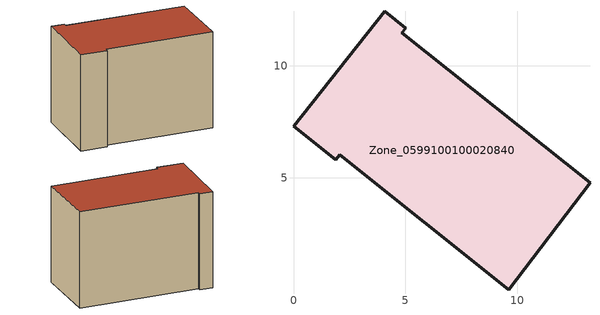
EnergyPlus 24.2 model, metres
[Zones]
Zone_0599100100020840
 floor ground (C_G): 5.02,11.69 4.84,11.47 13.24,4.77 9.62,0.01 2.06,6.04 1.88,5.81 0,7.31 4.07,12.43 z0.47
 wall outside (C_F): 1.88,5.81 2.06,6.04 9.62,0.01 13.24,4.77 4.84,11.47 5.02,11.69 4.07,12.43 0,7.31 1.88,5.81 z0.47:9.23
 roof outside (C_R): 4.07,12.43 0,7.31 1.88,5.81 2.06,6.04 9.62,0.01 13.24,4.77 4.84,11.47 5.02,11.69 z9.23
[BUILDING]
Pand.0599100100020840: North Axis=0; Terrain=City; Loads Convergence Tolerance Value=0.04; Temperature Convergence Tolerance Value=0.4; Solar Distribution=FullExterior; Maximum Number of Warmup Days=25; Minimum Number of Warmup Days=1
[Site:Location]
Rotterdam.The.Hague.AP_ZH_NLD Design_Conditions: Latitude=51.96; Longitude=4.45; Time Zone=1; Elevation=-4.5
[SITE:GROUNDTEMPERATURE:BUILDINGSURFACE]
18, 18, 18, 18, 18, 18, 18, 18, 18, 18, 18, 18
[MATERIAL] Thermal Absorptance=0.9; Solar Absorptance=0.7; Visible Absorptance=0.7
Name | Roughness | Thickness | Conductivity | Density | Specific Heat
G.TI.2015-2018 | MediumSmooth | 0.15 | 0.0428571 | 540 | 1210
F.TI.2015-2018 | Rough | 0.3 | 0.0666667 | 1920 | 840
R.TI.2015-2018 | MediumRough | 0.2 | 0.0333333 | 1500 | 1000
[CONSTRUCTION]
C_G: G.TI.2015-2018
C_F: F.TI.2015-2018
C_R: R.TI.2015-2018
[ZONE]
Zone_0599100100020840: Type=1; Multiplier=1; Ceiling Height=Autocalculate; Volume=Autocalculate; Floor Area=autocalculate; Part of Total Floor Area=Yes
[ZONEINFILTRATION:DESIGNFLOWRATE]
Infil_Zone_0599100100020840: Zone or ZoneList or Space or SpaceList=Zone_0599100100020840; Schedule=AlwaysOn; Design Flow Rate Calculation Method=Flow/Area; Flow Rate per Floor Area=0.0015; Constant Term Coefficient=1; Temperature Term Coefficient=0; Velocity Term Coefficient=0; Velocity Squared Term Coefficient=0
[HVACTEMPLATE:ZONE:IDEALLOADSAIRSYSTEM]
Zone_0599100100020840: Maximum Heating Supply Air Temperature=50; Minimum Cooling Supply Air Temperature=13; Maximum Heating Supply Air Humidity Ratio=0.0156; Minimum Cooling Supply Air Humidity Ratio=0.0077; Heating Limit=NoLimit; Cooling Limit=NoLimit; Dehumidification Control Type=ConstantSensibleHeatRatio; Cooling Sensible Heat Ratio=0.7; Dehumidification Setpoint=60; Humidification Control Type=None; Humidification Setpoint=30; Outdoor Air Method=None; Outdoor Air Flow Rate per Person=0.00944; Outdoor Air Flow Rate per Zone Floor Area=0; Outdoor Air Flow Rate per Zone=0; Demand Controlled Ventilation Type=None; Outdoor Air Economizer Type=NoEconomizer; Heat Recovery Type=None; Sensible Heat Recovery Effectiveness=0.7; Latent Heat Recovery Effectiveness=0.65
[ZONECONTROL:THERMOSTAT]
ThermostatControl_Zone_0599100100020840: Zone or ZoneList=Zone_0599100100020840; Control Type Schedule=DualSetpointControlType; Control 1=Thermostat_Zone_0599100100020840; Temperature Difference Between Cutout And Setpoint=0
[THERMOSTATSETPOINT:DUALSETPOINT]
Thermostat_Zone_0599100100020840: Heating Setpoint Temperature Schedule=HeatingSetpoint_Zone_0599100100020840; Cooling Setpoint Temperature Schedule=CoolingSetpoint_Zone_0599100100020840
[SCHEDULE:COMPACT]
HeatingSetpoint_Zone_0599100100020840: Through: 12/31, For: AllDays, Until: 24:00, 21
CoolingSetpoint_Zone_0599100100020840: Through: 12/31, For: AllDays, Until: 24:00, 24
DualSetpointControlType: Through: 12/31, For: AllDays, Until: 24:00, 4
AlwaysOn: Through: 12/31, For: AllDays, Until: 24:00, 1
